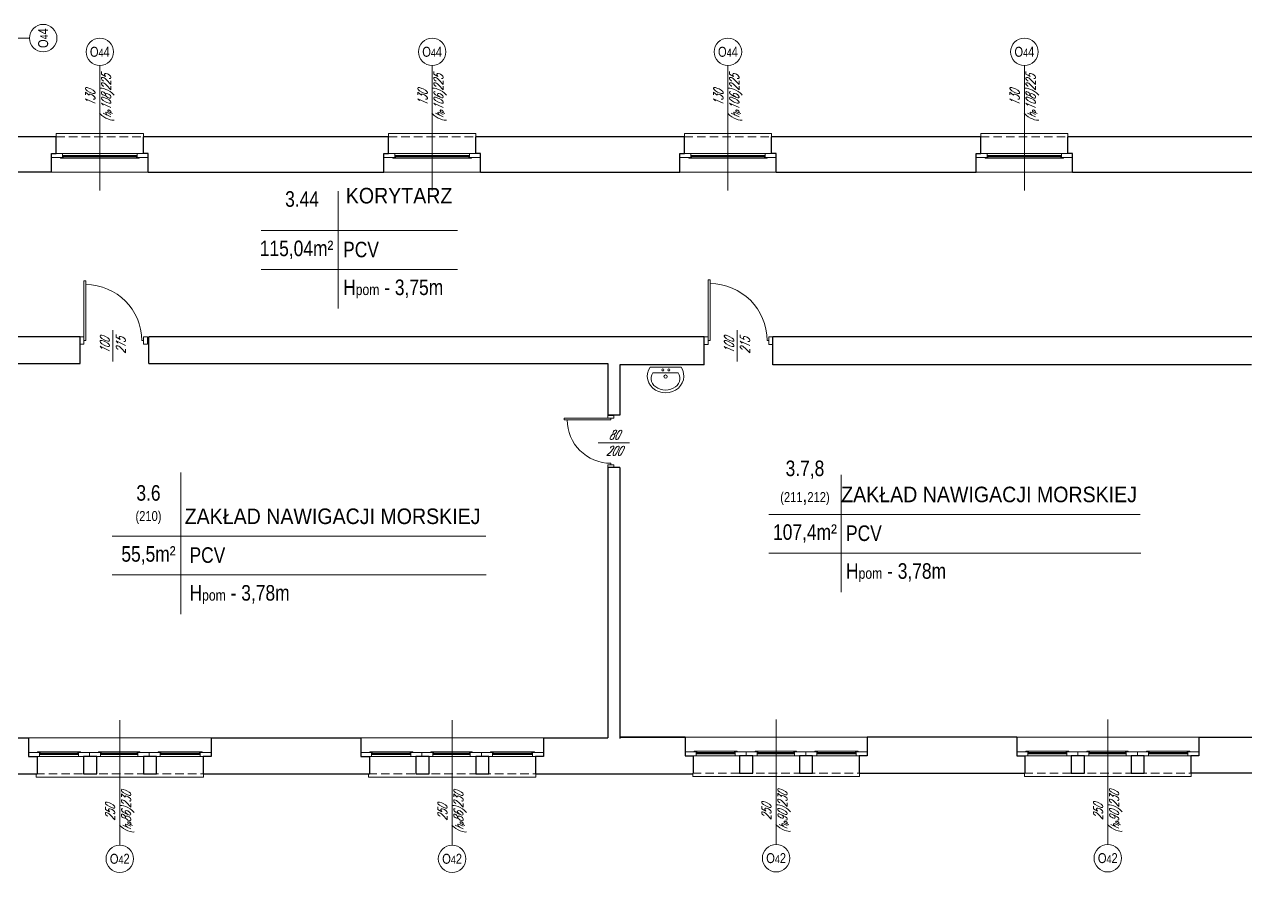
# Model space of a CAD drawing. Header units: millimetres. Extents: x -18485 to 40303, y -22087 to 35064.
# Drawn here: x 9886 to 11723, y -2940 to -1663 of the extents above; entities that cross this region are included whole.
import ezdxf

# ---------------------------------------------------------------- set-up
doc = ezdxf.new("R2010")
doc.units = ezdxf.units.MM
doc.linetypes.add('DASHED', pattern=[19.05, 12.7, -6.35])
doc.layers.get('0').update_dxf_attribs({"lineweight": 25})
for name, color, linetype, lineweight in [('03-01_okna', 5, 'Continuous', 15), ('03_drzwi', 1, 'Continuous', 0), ('04-1_widok', 251, 'Continuous', 5), ('05-03_opis', 10, 'Continuous', 5), ('07_wyposażenie', 253, 'Continuous', 5), ('21 piętro II - ściany', 2, 'Continuous', 30)]:
    doc.layers.add(name, color=color, linetype=linetype, lineweight=lineweight)
doc.styles.add('ariel', font='arial.ttf', dxfattribs={"width": 0.8})
doc.styles.add('ariel_wym', font='simplex.shx', dxfattribs={"width": 0.65, "oblique": 25})

# ---------------------------------------------------------------- blocks, each defined once
blk = doc.blocks.new('umywal04')
at = {"flags": 128}
for points in [[(0, 0), (-2.4, -4.4), (-3.7, -9.1), (-4.1, -13.9), (-3.5, -18.7), (-1.8, -23.4), (0.7, -27.6), (4.2, -31.3), (8.3, -34.4), (13, -36.6), (18.1, -38), (23.4, -38.5), (28.7, -38), (33.8, -36.6), (38.5, -34.4), (42.6, -31.3), (46.1, -27.6), (48.6, -23.4), (50.3, -18.7), (50.9, -13.9), (50.5, -9.1), (49.2, -4.4), (46.8, 0)], [(4.3, -8.4), (2.7, -11.4), (1.8, -14.6), (1.7, -17.9), (2.3, -21.2), (3.7, -24.3), (5.8, -27.2), (8.5, -29.6), (11.7, -31.6), (15.3, -33.1), (19.3, -34.1), (23.3, -34.4), (27.4, -34.1), (31.3, -33.1), (34.9, -31.6), (38.1, -29.6), (40.8, -27.2), (42.9, -24.3), (44.3, -21.2), (44.9, -17.9), (44.8, -14.6), (43.9, -11.4), (42.3, -8.4)]]:
    blk.add_lwpolyline(points, dxfattribs=at)
for points in [[(0, 0), (46.8, 0)], [(4.3, -8.4), (42.3, -8.4)]]:
    blk.add_lwpolyline(points)
for centre, radius in [((19.3, -4), 1.56), ((23.5, -13.9), 2.54), ((28.3, -4), 1.56)]:
    blk.add_circle(centre, radius)
blk = doc.blocks.new('*U1445')
blk.add_line((0, 0.375), (0, 0.4))
at = {"ltscale": 0.8}
blk.add_lwpolyline([(-0.05, 0.4), (-0.05, 0.45), (0.05, 0.45), (0.05, 0.4)], close=True, dxfattribs=at)
blk.add_lwpolyline([(0, -0.4), (0, -0.375), (-0.8, -0.375), (-0.8, -0.4), (-0.05, -0.4), (0.05, -0.4), (0.05, -0.45), (-0.05, -0.45), (-0.05, -0.4)])
blk.add_arc((0, -0.375), 0.75, 90, 180)

msp = doc.modelspace()

# ---------------------------------------------------------------- linework, layer by layer
at = {"layer": '03-01_okna', "linetype": 'Continuous', "lineweight": 0}
for p, q in [((9933.9, -1832.4), (9933.9, -1827.4)), ((9933.9, -1827.4), (10064.9, -1827.4)), ((10064.9, -1832.4), (10064.9, -1827.4)), ((10433.9, -1832.4), (10433.9, -1827.4)), ((10433.9, -1827.4), (10564.9, -1827.4)), ((10564.9, -1832.4), (10564.9, -1827.4)), ((10878.9, -1832.4), (10878.9, -1827.4)), ((10878.9, -1827.4), (11009.9, -1827.4)), ((11009.9, -1832.4), (11009.9, -1827.4)), ((11324.9, -1832.4), (11324.9, -1827.4)), ((11324.9, -1827.4), (11455.9, -1827.4)), ((11455.9, -1832.4), (11455.9, -1827.4)), ((10055.4, -1857.4), (9943.4, -1857.4)), ((9943.4, -1860.4), (10055.4, -1860.4)), ((9944.4, -1864.4), (9944.4, -1860.4)), ((9944.4, -1861.9), (10054.4, -1861.9)), ((9944.4, -1862.4), (10054.4, -1862.4)), ((10054.4, -1864.4), (10054.4, -1860.4)), ((10555.4, -1857.4), (10443.4, -1857.4)), ((10443.4, -1860.4), (10555.4, -1860.4)), ((10444.4, -1864.4), (10444.4, -1860.4)), ((10444.4, -1861.9), (10554.4, -1861.9)), ((10444.4, -1862.4), (10554.4, -1862.4)), ((10554.4, -1864.4), (10554.4, -1860.4)), ((11000.4, -1857.4), (10888.4, -1857.4)), ((10888.4, -1860.4), (11000.4, -1860.4)), ((10889.4, -1864.4), (10889.4, -1860.4)), ((10889.4, -1861.9), (10999.4, -1861.9)), ((10889.4, -1862.4), (10999.4, -1862.4)), ((10999.4, -1864.4), (10999.4, -1860.4)), ((11446.4, -1857.4), (11334.4, -1857.4)), ((11334.4, -1860.4), (11446.4, -1860.4)), ((11335.4, -1864.4), (11335.4, -1860.4)), ((11335.4, -1861.9), (11445.4, -1861.9)), ((11335.4, -1862.4), (11445.4, -1862.4)), ((11445.4, -1864.4), (11445.4, -1860.4)), ((9908.4, -2762.4), (9967.4, -2762.4)), ((9967.4, -2765.4), (9908.4, -2765.4)), ((9909.4, -2758.4), (9909.4, -2762.4)), ((9909.4, -2760.4), (9966.4, -2760.4)), ((9909.4, -2760.9), (9966.4, -2760.9)), ((9966.4, -2758.4), (9966.4, -2762.4)), ((10056.5, -2762.4), (10000.4, -2762.4)), ((10000.4, -2765.4), (10056.5, -2765.4)), ((10001.4, -2758.4), (10001.4, -2762.4)), ((10055.5, -2760.4), (10001.4, -2760.4)), ((10055.5, -2760.9), (10001.4, -2760.9)), ((10055.5, -2758.4), (10055.5, -2762.4)), ((10090.2, -2762.4), (10150.4, -2762.4)), ((10150.4, -2765.4), (10090.2, -2765.4)), ((10091.2, -2758.4), (10091.2, -2762.4)), ((10091.2, -2760.4), (10149.4, -2760.4)), ((10091.2, -2760.9), (10149.4, -2760.9)), ((10149.4, -2758.4), (10149.4, -2762.4)), ((10408.4, -2762.4), (10467.4, -2762.4)), ((10467.4, -2765.4), (10408.4, -2765.4)), ((10409.4, -2758.4), (10409.4, -2762.4)), ((10409.4, -2760.4), (10466.4, -2760.4)), ((10409.4, -2760.9), (10466.4, -2760.9)), ((10466.4, -2758.4), (10466.4, -2762.4)), ((10556.5, -2762.4), (10500.4, -2762.4)), ((10500.4, -2765.4), (10556.5, -2765.4)), ((10501.4, -2758.4), (10501.4, -2762.4)), ((10555.5, -2760.4), (10501.4, -2760.4)), ((10555.5, -2760.9), (10501.4, -2760.9)), ((10555.5, -2758.4), (10555.5, -2762.4)), ((10590.2, -2762.4), (10650.4, -2762.4)), ((10650.4, -2765.4), (10590.2, -2765.4)), ((10591.2, -2758.4), (10591.2, -2762.4)), ((10591.2, -2760.4), (10649.4, -2760.4)), ((10591.2, -2760.9), (10649.4, -2760.9)), ((10649.4, -2758.4), (10649.4, -2762.4)), ((10896.4, -2761.4), (10955.4, -2761.4)), ((10955.4, -2764.4), (10896.4, -2764.4)), ((10897.4, -2757.4), (10897.4, -2761.4)), ((10897.4, -2759.4), (10954.4, -2759.4)), ((10897.4, -2759.9), (10954.4, -2759.9)), ((10954.4, -2757.4), (10954.4, -2761.4)), ((11044.5, -2761.4), (10988.4, -2761.4)), ((10988.4, -2764.4), (11044.5, -2764.4)), ((10989.4, -2757.4), (10989.4, -2761.4)), ((11043.5, -2759.4), (10989.4, -2759.4)), ((11043.5, -2759.9), (10989.4, -2759.9)), ((11043.5, -2757.4), (11043.5, -2761.4)), ((11078.2, -2761.4), (11137.4, -2761.4)), ((11137.4, -2764.4), (11078.2, -2764.4)), ((11079.2, -2757.4), (11079.2, -2761.4)), ((11079.2, -2759.4), (11136.4, -2759.4)), ((11079.2, -2759.9), (11136.4, -2759.9)), ((11136.4, -2757.4), (11136.4, -2761.4)), ((11395.4, -2761.4), (11454.4, -2761.4)), ((11454.4, -2764.4), (11395.4, -2764.4)), ((11396.4, -2757.4), (11396.4, -2761.4)), ((11396.4, -2759.4), (11453.4, -2759.4)), ((11396.4, -2759.9), (11453.4, -2759.9)), ((11453.4, -2757.4), (11453.4, -2761.4)), ((11543.5, -2761.4), (11487.4, -2761.4)), ((11487.4, -2764.4), (11543.5, -2764.4)), ((11488.4, -2757.4), (11488.4, -2761.4)), ((11542.5, -2759.4), (11488.4, -2759.4)), ((11542.5, -2759.9), (11488.4, -2759.9)), ((11542.5, -2757.4), (11542.5, -2761.4)), ((11577.2, -2761.4), (11636.4, -2761.4)), ((11636.4, -2764.4), (11577.2, -2764.4)), ((11578.2, -2757.4), (11578.2, -2761.4)), ((11578.2, -2759.4), (11635.4, -2759.4)), ((11578.2, -2759.9), (11635.4, -2759.9)), ((11635.4, -2757.4), (11635.4, -2761.4)), ((9903.4, -2791.4), (9903.4, -2796.4)), ((10155.4, -2791.4), (10155.4, -2796.4)), ((10403.4, -2791.4), (10403.4, -2796.4)), ((10655.4, -2791.4), (10655.4, -2796.4)), ((10891.4, -2790.4), (10891.4, -2795.4)), ((11142.4, -2790.4), (11142.4, -2795.4)), ((11390.4, -2790.4), (11390.4, -2795.4)), ((11641.4, -2790.4), (11641.4, -2795.4)), ((9903.4, -2796.4), (10155.4, -2796.4)), ((10403.4, -2796.4), (10655.4, -2796.4)), ((10891.4, -2795.4), (11142.4, -2795.4)), ((11390.4, -2795.4), (11641.4, -2795.4))]:
    msp.add_line(p, q, dxfattribs=at)
at = {"layer": '03-01_okna', "linetype": 'DASHED'}
for p, q in [((9933.9, -1832.4), (10064.9, -1832.4)), ((10433.9, -1832.4), (10564.9, -1832.4)), ((10878.9, -1832.4), (11009.9, -1832.4)), ((11324.9, -1832.4), (11455.9, -1832.4)), ((9903.4, -2791.4), (10155.4, -2791.4)), ((10403.4, -2791.4), (10655.4, -2791.4)), ((10891.4, -2790.4), (11142.4, -2790.4)), ((11390.4, -2790.4), (11641.4, -2790.4))]:
    msp.add_line(p, q, dxfattribs=at)
at = {"layer": '03-01_okna', "linetype": 'Continuous', "lineweight": 0}
for points in [[(9943.4, -1863.4), (9926.9, -1863.4), (9926.9, -1857.4), (9943.4, -1857.4)], [(10071.9, -1863.4), (10055.4, -1863.4), (10055.4, -1857.4), (10071.9, -1857.4)], [(10443.4, -1863.4), (10426.9, -1863.4), (10426.9, -1857.4), (10443.4, -1857.4)], [(10571.9, -1863.4), (10555.4, -1863.4), (10555.4, -1857.4), (10571.9, -1857.4)], [(10888.4, -1863.4), (10871.9, -1863.4), (10871.9, -1857.4), (10888.4, -1857.4)], [(11016.9, -1863.4), (11000.4, -1863.4), (11000.4, -1857.4), (11016.9, -1857.4)], [(11334.4, -1863.4), (11317.9, -1863.4), (11317.9, -1857.4), (11334.4, -1857.4)], [(11462.9, -1863.4), (11446.4, -1863.4), (11446.4, -1857.4), (11462.9, -1857.4)], [(9908.4, -2759.4), (9891.9, -2759.4), (9891.9, -2765.4), (9908.4, -2765.4)], [(9983.9, -2759.4), (9967.4, -2759.4), (9967.4, -2765.4), (9983.9, -2765.4)], [(9983.9, -2759.4), (10000.4, -2759.4), (10000.4, -2765.4), (9983.9, -2765.4)], [(10056.5, -2759.4), (10073.4, -2759.4), (10073.4, -2765.4), (10056.5, -2765.4)], [(10090.2, -2759.4), (10073.4, -2759.4), (10073.4, -2765.4), (10090.2, -2765.4)], [(10166.9, -2759.4), (10150.4, -2759.4), (10150.4, -2765.4), (10166.9, -2765.4)], [(10408.4, -2759.4), (10391.9, -2759.4), (10391.9, -2765.4), (10408.4, -2765.4)], [(10483.9, -2759.4), (10467.4, -2759.4), (10467.4, -2765.4), (10483.9, -2765.4)], [(10483.9, -2759.4), (10500.4, -2759.4), (10500.4, -2765.4), (10483.9, -2765.4)], [(10556.5, -2759.4), (10573.4, -2759.4), (10573.4, -2765.4), (10556.5, -2765.4)], [(10590.2, -2759.4), (10573.4, -2759.4), (10573.4, -2765.4), (10590.2, -2765.4)], [(10666.9, -2759.4), (10650.4, -2759.4), (10650.4, -2765.4), (10666.9, -2765.4)], [(10896.4, -2758.4), (10879.9, -2758.4), (10879.9, -2764.4), (10896.4, -2764.4)], [(10971.9, -2758.4), (10955.4, -2758.4), (10955.4, -2764.4), (10971.9, -2764.4)], [(10971.9, -2758.4), (10988.4, -2758.4), (10988.4, -2764.4), (10971.9, -2764.4)], [(11044.5, -2758.4), (11061.4, -2758.4), (11061.4, -2764.4), (11044.5, -2764.4)], [(11078.2, -2758.4), (11061.4, -2758.4), (11061.4, -2764.4), (11078.2, -2764.4)], [(11153.9, -2758.4), (11137.4, -2758.4), (11137.4, -2764.4), (11153.9, -2764.4)], [(11395.4, -2758.4), (11378.9, -2758.4), (11378.9, -2764.4), (11395.4, -2764.4)], [(11470.9, -2758.4), (11454.4, -2758.4), (11454.4, -2764.4), (11470.9, -2764.4)], [(11470.9, -2758.4), (11487.4, -2758.4), (11487.4, -2764.4), (11470.9, -2764.4)], [(11543.5, -2758.4), (11560.4, -2758.4), (11560.4, -2764.4), (11543.5, -2764.4)], [(11577.2, -2758.4), (11560.4, -2758.4), (11560.4, -2764.4), (11577.2, -2764.4)], [(11652.9, -2758.4), (11636.4, -2758.4), (11636.4, -2764.4), (11652.9, -2764.4)]]:
    msp.add_lwpolyline(points, close=True, dxfattribs=at)
for points in [[(9940.4, -1863.4), (9940.4, -1864.4), (10058.4, -1864.4), (10058.4, -1863.4)], [(10440.4, -1863.4), (10440.4, -1864.4), (10558.4, -1864.4), (10558.4, -1863.4)], [(10885.4, -1863.4), (10885.4, -1864.4), (11003.4, -1864.4), (11003.4, -1863.4)], [(11331.4, -1863.4), (11331.4, -1864.4), (11449.4, -1864.4), (11449.4, -1863.4)], [(9905.4, -2759.4), (9905.4, -2758.4), (9970.4, -2758.4), (9970.4, -2759.4)], [(10059.5, -2759.4), (10059.5, -2758.4), (9997.4, -2758.4), (9997.4, -2759.4)], [(10087.2, -2759.4), (10087.2, -2758.4), (10153.4, -2758.4), (10153.4, -2759.4)], [(10405.4, -2759.4), (10405.4, -2758.4), (10470.4, -2758.4), (10470.4, -2759.4)], [(10559.5, -2759.4), (10559.5, -2758.4), (10497.4, -2758.4), (10497.4, -2759.4)], [(10587.2, -2759.4), (10587.2, -2758.4), (10653.4, -2758.4), (10653.4, -2759.4)], [(10893.4, -2758.4), (10893.4, -2757.4), (10958.4, -2757.4), (10958.4, -2758.4)], [(11047.5, -2758.4), (11047.5, -2757.4), (10985.4, -2757.4), (10985.4, -2758.4)], [(11075.2, -2758.4), (11075.2, -2757.4), (11140.4, -2757.4), (11140.4, -2758.4)], [(11392.4, -2758.4), (11392.4, -2757.4), (11457.4, -2757.4), (11457.4, -2758.4)], [(11546.5, -2758.4), (11546.5, -2757.4), (11484.4, -2757.4), (11484.4, -2758.4)], [(11574.2, -2758.4), (11574.2, -2757.4), (11639.4, -2757.4), (11639.4, -2758.4)]]:
    msp.add_lwpolyline(points, dxfattribs=at)
at = {"layer": '04-1_widok'}
for p, q in [((10071.9, -1885.4), (9926.9, -1885.4)), ((10571.9, -1885.4), (10426.9, -1885.4)), ((11016.9, -1885.4), (10871.9, -1885.4)), ((11462.9, -1885.4), (11317.9, -1885.4)), ((10166.9, -2737.4), (9891.9, -2737.4)), ((10666.9, -2737.4), (10391.9, -2737.4)), ((11153.9, -2736.4), (10879.9, -2736.4)), ((11652.9, -2736.4), (11378.9, -2736.4))]:
    msp.add_line(p, q, dxfattribs=at)
at = {"layer": '05-03_opis', "lineweight": 0}
for p, q in [((9705.5, -1683.6), (9893.5, -1683.6)), ((9999.4, -1913), (9999.4, -1725)), ((10499.4, -1913), (10499.4, -1725)), ((10944.4, -1913), (10944.4, -1725)), ((11390.4, -1913), (11390.4, -1725)), ((10019, -2123.4), (10019, -2170.6)), ((10958.1, -2123.5), (10958.1, -2170.7)), ((10796.2, -2293), (10749, -2293)), ((10029.4, -2710.8), (10029.4, -2898.8)), ((10529.4, -2710.8), (10529.4, -2898.8)), ((11016.9, -2709.8), (11016.9, -2897.8)), ((11515.9, -2709.8), (11515.9, -2897.8))]:
    msp.add_line(p, q, dxfattribs=at)
at = {"layer": '05-03_opis'}
for p, q in [((10358.2, -1914), (10358.2, -2090.7)), ((10242.4, -1973.5), (10537.6, -1973.5)), ((10242.3, -2031.8), (10537.6, -2031.8)), ((10121.4, -2337.7), (10121.4, -2550.8)), ((11114.8, -2341.2), (11114.8, -2517.9)), ((11005.9, -2400.7), (11564.6, -2400.7)), ((10018.1, -2433.5), (10580, -2433.5)), ((11005.9, -2459), (11565.7, -2459)), ((10018.1, -2491.9), (10580.9, -2491.9))]:
    msp.add_line(p, q, dxfattribs=at)
at = {"layer": '05-03_opis', "lineweight": 0}
for centre in [(9914.2, -1683.6), (9999.4, -1704.3), (10499.4, -1704.3), (10944.4, -1704.3), (11390.4, -1704.3), (10029.4, -2919.5), (10529.4, -2919.5), (11016.9, -2918.5), (11515.9, -2918.5)]:
    msp.add_circle(centre, 20.7, dxfattribs=at)
at = {"layer": '21 piętro II - ściany'}
for p, q in [((9933.9, -1832.4), (9786.6, -1832.4)), ((9933.9, -1857.4), (9933.9, -1832.4)), ((10064.9, -1857.4), (10064.9, -1832.4)), ((10433.9, -1832.4), (10064.9, -1832.4)), ((10433.9, -1857.4), (10433.9, -1832.4)), ((10564.9, -1857.4), (10564.9, -1832.4)), ((10878.9, -1832.4), (10564.9, -1832.4)), ((10878.9, -1857.4), (10878.9, -1832.4)), ((11009.9, -1857.4), (11009.9, -1832.4)), ((11324.9, -1832.4), (11009.9, -1832.4)), ((11324.9, -1857.4), (11324.9, -1832.4)), ((11455.9, -1857.4), (11455.9, -1832.4)), ((11823.9, -1832.4), (11455.9, -1832.4)), ((9926.9, -1885.4), (9926.9, -1857.4)), ((9926.9, -1857.4), (9933.9, -1857.4)), ((10071.9, -1857.4), (10064.9, -1857.4)), ((10071.9, -1885.4), (10071.9, -1857.4)), ((10426.9, -1885.4), (10426.9, -1857.4)), ((10426.9, -1857.4), (10433.9, -1857.4)), ((10571.9, -1857.4), (10564.9, -1857.4)), ((10571.9, -1885.4), (10571.9, -1857.4)), ((10871.9, -1885.4), (10871.9, -1857.4)), ((10871.9, -1857.4), (10878.9, -1857.4)), ((11016.9, -1857.4), (11009.9, -1857.4)), ((11016.9, -1885.4), (11016.9, -1857.4)), ((11317.9, -1885.4), (11317.9, -1857.4)), ((11317.9, -1857.4), (11324.9, -1857.4)), ((11462.9, -1857.4), (11455.9, -1857.4)), ((11462.9, -1885.4), (11462.9, -1857.4)), ((9926.9, -1885.4), (9757.9, -1885.4)), ((10071.9, -1885.4), (10426.9, -1885.4)), ((10571.9, -1885.4), (10871.9, -1885.4)), ((11016.9, -1885.4), (11317.9, -1885.4)), ((11462.9, -1885.4), (11816.9, -1885.4)), ((9969.9, -2133.4), (9703.9, -2133.4)), ((9969.9, -2173.4), (9969.9, -2133.4)), ((10908.9, -2133.4), (10072.9, -2133.4)), ((10072.9, -2173.4), (10072.9, -2133.4)), ((10908.9, -2175.4), (10908.9, -2133.4)), ((11862.6, -2133.4), (11011.9, -2133.4)), ((11011.9, -2175.4), (11011.9, -2133.4)), ((9780.9, -2173.4), (9969.9, -2173.4)), ((10072.9, -2173.4), (10763.9, -2173.4)), ((10763.9, -2173.4), (10763.9, -2251.4)), ((10908.9, -2175.4), (10781.9, -2175.4)), ((10781.9, -2175.4), (10781.9, -2251.4)), ((11731.9, -2175.4), (11011.9, -2175.4)), ((10781.9, -2251.4), (10763.9, -2251.4)), ((10781.9, -2330.4), (10763.9, -2330.4)), ((10763.9, -2330.4), (10763.9, -2737.4)), ((10781.9, -2330.4), (10781.9, -2738.4)), ((9780.9, -2737.4), (9891.9, -2737.4)), ((9891.9, -2737.4), (9891.9, -2765.4)), ((10166.9, -2737.4), (10391.9, -2737.4)), ((10166.9, -2737.4), (10166.9, -2765.4)), ((10391.9, -2737.4), (10391.9, -2765.4)), ((10666.9, -2737.4), (10763.9, -2737.4)), ((10666.9, -2737.4), (10666.9, -2765.4)), ((10879.9, -2736.4), (10781.9, -2736.4)), ((10781.9, -2736.4), (10879.9, -2736.4)), ((10879.9, -2736.4), (10879.9, -2764.4)), ((11378.9, -2736.4), (11153.9, -2736.4)), ((11153.9, -2736.4), (11153.9, -2764.4)), ((11378.9, -2736.4), (11378.9, -2764.4)), ((11652.9, -2736.4), (11652.9, -2764.4)), ((11652.9, -2736.4), (11753.9, -2736.4)), ((9891.9, -2765.4), (9904.9, -2765.4)), ((9904.9, -2765.4), (9904.9, -2791.4)), ((9994.9, -2765.4), (9974.9, -2765.4)), ((9974.9, -2765.4), (9974.9, -2791.4)), ((9994.9, -2791.4), (9994.9, -2765.4)), ((10084.9, -2765.4), (10064.9, -2765.4)), ((10064.9, -2765.4), (10064.9, -2791.4)), ((10084.9, -2791.4), (10084.9, -2765.4)), ((10166.9, -2765.4), (10154.9, -2765.4)), ((10154.9, -2765.4), (10154.9, -2791.4)), ((10391.9, -2765.4), (10404.9, -2765.4)), ((10404.9, -2765.4), (10404.9, -2791.4)), ((10494.9, -2765.4), (10474.9, -2765.4)), ((10474.9, -2765.4), (10474.9, -2791.4)), ((10494.9, -2791.4), (10494.9, -2765.4)), ((10584.9, -2765.4), (10564.9, -2765.4)), ((10564.9, -2765.4), (10564.9, -2791.4)), ((10584.9, -2791.4), (10584.9, -2765.4)), ((10666.9, -2765.4), (10654.9, -2765.4)), ((10654.9, -2765.4), (10654.9, -2791.4)), ((10879.9, -2764.4), (10891.9, -2764.4)), ((10891.9, -2764.4), (10891.9, -2790.4)), ((10981.9, -2764.4), (10961.9, -2764.4)), ((10961.9, -2764.4), (10961.9, -2790.4)), ((10981.9, -2790.4), (10981.9, -2764.4)), ((11071.9, -2764.4), (11051.9, -2764.4)), ((11051.9, -2764.4), (11051.9, -2790.4)), ((11071.9, -2790.4), (11071.9, -2764.4)), ((11153.9, -2764.4), (11141.9, -2764.4)), ((11141.9, -2764.4), (11141.9, -2790.4)), ((11378.9, -2764.4), (11390.9, -2764.4)), ((11390.9, -2764.4), (11390.9, -2790.4)), ((11480.9, -2764.4), (11460.9, -2764.4)), ((11460.9, -2764.4), (11460.9, -2790.4)), ((11480.9, -2790.4), (11480.9, -2764.4)), ((11570.9, -2764.4), (11550.9, -2764.4)), ((11550.9, -2764.4), (11550.9, -2790.4)), ((11570.9, -2790.4), (11570.9, -2764.4)), ((11652.9, -2764.4), (11640.9, -2764.4)), ((11640.9, -2764.4), (11640.9, -2790.4)), ((9621.9, -2791.4), (9904.9, -2791.4)), ((9974.9, -2791.4), (9994.9, -2791.4)), ((10064.9, -2791.4), (10084.9, -2791.4)), ((10154.9, -2791.4), (10404.9, -2791.4)), ((10474.9, -2791.4), (10494.9, -2791.4)), ((10564.9, -2791.4), (10584.9, -2791.4)), ((10654.9, -2791.4), (10891.9, -2791.4)), ((10961.9, -2790.4), (10981.9, -2790.4)), ((11051.9, -2790.4), (11071.9, -2790.4)), ((11141.9, -2790.4), (11390.9, -2790.4)), ((11460.9, -2790.4), (11480.9, -2790.4)), ((11550.9, -2790.4), (11570.9, -2790.4)), ((11890.9, -2790.4), (11640.9, -2790.4))]:
    msp.add_line(p, q, dxfattribs=at)

# ---------------------------------------------------------------- block references
at = {"layer": '03_drzwi'}
for p, xscale, yscale, zscale, rotation in [((10020.4, -2139), 112.2222222221862, 112.2222222221862, 112.2222222221862, 270), ((10960.4, -2139.1), 114.4444444444143, 114.4444444444143, 114.4444444444143, 270), ((10768.2, -2291), -87.45096931559965, 87.45096931559965, 87.45096931559904, 180)]:
    msp.add_blockref('*U1445', p, dxfattribs=dict(at, xscale=xscale, yscale=yscale, zscale=zscale, rotation=rotation))
at = {"layer": '07_wyposażenie', "ltscale": 2}
msp.add_blockref('umywal04', (10827.2, -2179.3), dxfattribs=at)

# ---------------------------------------------------------------- texts
at = {"layer": '05-03_opis', "lineweight": 0, "attachment_point": 5, "rotation": 90}
for s, insert, char_height, width, style in [('O{\\H0.8x;4}4', (9914.2, -1683.6), 15, 75.194, 'ariel'), ('130\\P({\\H0.8333x;h\\H0.6x;p}108)225', (9999.4, -1773.9), 14.4, 62.661, 'ariel_wym'), ('130\\P({\\H0.8333x;h\\H0.6x;p}106)225', (10499.4, -1773.9), 14.4, 62.661, 'ariel_wym'), ('130\\P({\\H0.8333x;h\\H0.6x;p}106)225', (10944.4, -1773.9), 14.4, 62.661, 'ariel_wym'), ('130\\P({\\H0.8333x;h\\H0.6x;p}108)225', (11390.4, -1773.9), 14.4, 62.661, 'ariel_wym'), ('100\\P215', (10019, -2146.8), 14.4, 68.936, 'ariel_wym'), ('100\\P215', (10958.1, -2146.9), 14.4, 68.936, 'ariel_wym'), ('250\\P({\\H0.8333x;h\\H0.6x;p}86)230', (10029.4, -2849.9), 14.4, 62.661, 'ariel_wym'), ('250\\P({\\H0.8333x;h\\H0.6x;p}86)230', (10529.4, -2849.9), 14.4, 62.661, 'ariel_wym'), ('250\\P({\\H0.8333x;h\\H0.6x;p}90)230', (11016.9, -2848.9), 14.4, 62.661, 'ariel_wym'), ('250\\P({\\H0.8333x;h\\H0.6x;p}90)230', (11515.9, -2848.9), 14.4, 62.661, 'ariel_wym')]:
    msp.add_mtext(s, dxfattribs=dict(at, insert=insert, char_height=char_height, width=width, style=style))
at = {"layer": '05-03_opis', "lineweight": 0, "attachment_point": 5}
for s, insert, char_height, width, style in [('O{\\H0.8x;4}4', (9999.4, -1704.3), 15, 75.194, 'ariel'), ('O{\\H0.8x;4}4', (10499.4, -1704.3), 15, 75.194, 'ariel'), ('O{\\H0.8x;4}4', (10944.4, -1704.3), 15, 75.194, 'ariel'), ('O{\\H0.8x;4}4', (11390.4, -1704.3), 15, 75.194, 'ariel'), ('80\\P200', (10772.8, -2293), 14.4, 68.936, 'ariel_wym'), ('O{\\H0.8x;4}2', (10029.4, -2919.5), 15, 75.194, 'ariel'), ('O{\\H0.8x;4}2', (10529.4, -2919.5), 15, 75.194, 'ariel'), ('O{\\H0.8x;4}2', (11016.9, -2918.5), 15, 75.194, 'ariel'), ('O{\\H0.8x;4}2', (11515.9, -2918.5), 15, 75.194, 'ariel')]:
    msp.add_mtext(s, dxfattribs=dict(at, insert=insert, char_height=char_height, width=width, style=style))
at = {"layer": '05-03_opis', "char_height": 23.423, "style": 'ariel'}
for s, insert, width, attachment_point in [('\\W0.9;{\\fArial|b0|i0|c238|p34;KORYTARZ}', (10369.5, -1921), 325.762, 4), ('{\\fArial|b0|i0|c238|p34;3.44}', (10303.7, -1926), 108.913, 5), ('{\\fArial|b0|i0|c238|p34;115,04m²}', (10295.4, -2002.4), 108.913, 5), ('{\\fArial|b0|i0|c238|p34; PCV}', (10358.2, -2002.1), 322.789, 4), ('{\\fArial|b0|i0|c238|p34; H\\H0.7x;pom\\H1.429x; - 3,75m}', (10358.2, -2061.3), 322.789, 4), ('{\\fArial|b0|i0|c238|p34;3.7,8\\P\\H0.6404x;(211\\H1.562x;,\\H0.6404x;212)}', (11060.3, -2353.2), 108.913, 5), ('{\\fArial|b0|i0|c238|p34;3.6\\P\\H0.6404x;(210)}', (10072.6, -2386), 108.913, 5), ('\\W0.9;{\\fArial|b0|i0|c238|p34;ZAKŁAD NAWIGACJI MORSKIEJ}', (11114.8, -2370.9), 455.243, 4), ('\\W0.9;{\\fArial|b0|i0|c238|p34;ZAKŁAD NAWIGACJI MORSKIEJ}', (10127.1, -2403.8), 455.243, 4), ('{\\fArial|b0|i0|c238|p34;107,4m²}', (11060.3, -2429.6), 108.913, 5), ('{\\fArial|b0|i0|c238|p34; PCV}', (11114.8, -2429.3), 322.789, 4), ('{\\fArial|b0|i0|c238|p34;55,5m²}', (10072.6, -2462.5), 108.913, 5), ('{\\fArial|b0|i0|c238|p34; PCV}', (10127.1, -2462.2), 322.789, 4), ('{\\fArial|b0|i0|c238|p34; H\\H0.7x;pom\\H1.429x; - 3,78m}', (11114.8, -2488.5), 322.789, 4), ('{\\fArial|b0|i0|c238|p34; H\\H0.7x;pom\\H1.429x; - 3,78m}', (10127.1, -2521.4), 322.789, 4)]:
    msp.add_mtext(s, dxfattribs=dict(at, insert=insert, width=width, attachment_point=attachment_point))

doc.saveas('drawing.dxf')
